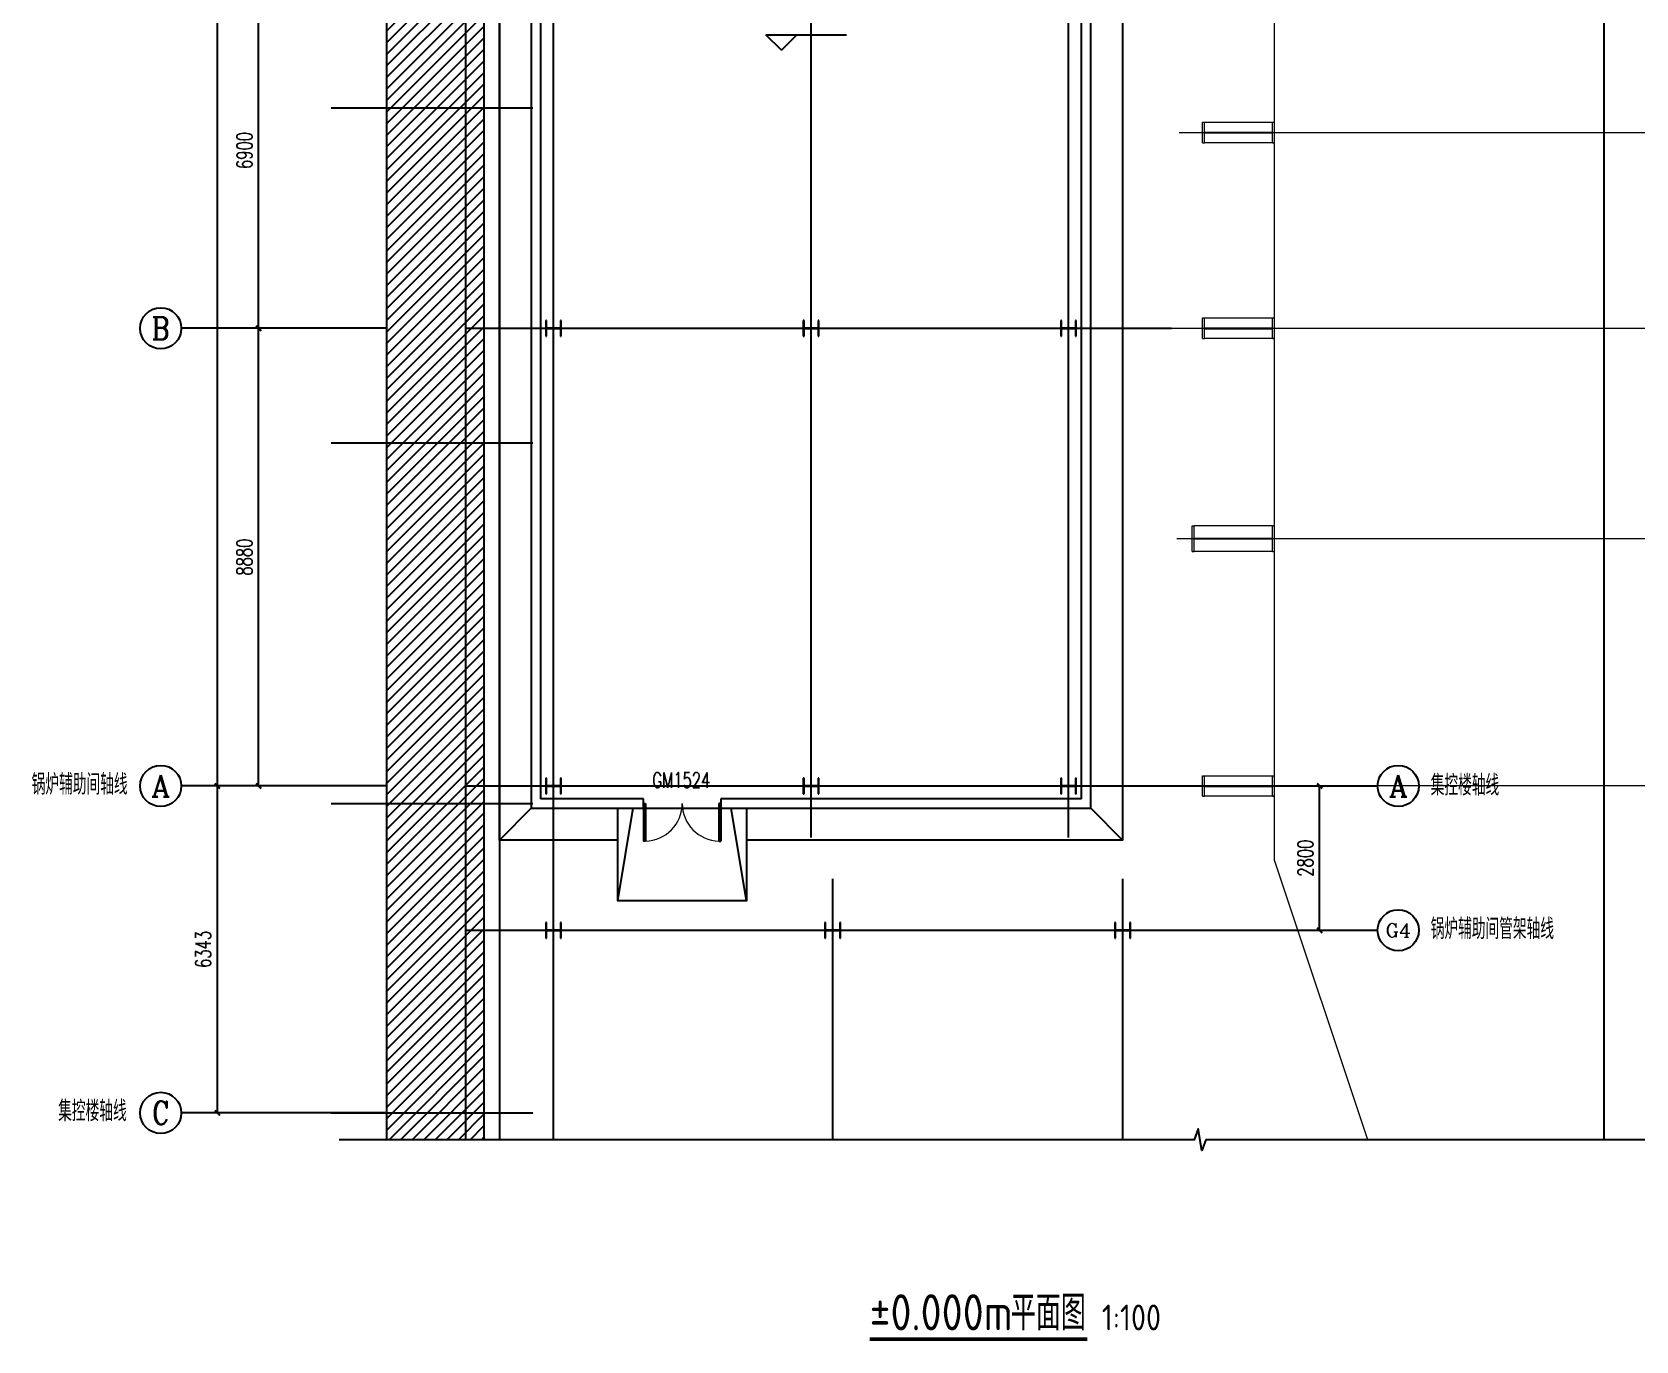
# Model space of a CAD drawing. Extents: x 32557 to 180454, y 33555 to 87700.
# Drawn here: x 32557 to 63694, y 33563 to 58956 of the extents above; entities that cross this region are included whole.
import ezdxf
from ezdxf.enums import TextEntityAlignment as Align

# ---------------------------------------------------------------- set-up
doc = ezdxf.new("R2010")
doc.units = 0
doc.header["$LTSCALE"] = 1000
doc.header["$MEASUREMENT"] = 0
for name, color, linetype in [('AXIS', 3, 'Continuous'), ('AXIS_TEXT', 7, 'Continuous'), ('COLUMN', 9, 'Continuous'), ('DIM_ELEV', 3, 'Continuous'), ('DIM_SYMB', 3, 'Continuous'), ('DOTE', 1, 'Continuous'), ('GROUND', 204, 'Continuous'), ('PUB_DIM', 3, 'Continuous'), ('PUB_TEXT', 7, 'Continuous'), ('STAIR', 2, 'Continuous'), ('TEXT', 62, 'Continuous'), ('WALL', 9, 'Continuous'), ('WINDOW', 4, 'Continuous'), ('WINDOW_TEXT', 7, 'Continuous')]:
    doc.layers.add(name, color=color, linetype=linetype)
doc.layers.add('EQUIPMENT', color=191, linetype='Continuous', lineweight=0)
doc.styles.add('_TCH_AXIS', font='COMPLEX', dxfattribs={"bigfont": 'GBCBIG'})
doc.styles.add('_TCH_DIM_T3', font='SIMPLEX', dxfattribs={"width": 0.705882, "bigfont": 'GBCBIG'})
doc.styles.add('_TCH_WINDOW', font='SIMPLEX', dxfattribs={"bigfont": 'GBCBIG'})
doc.styles.add('COMPLEX', font='COMPLEX')
doc.styles.get("Standard").update_dxf_attribs({"font": 'gbenor.shx', "bigfont": 'gbcbig.shx'})
doc.dimstyles.new('_TCH_ARCH&&100', dxfattribs={"dimtxt": 297.5, "dimasz": 100, "dimexe": 250, "dimexo": 300, "dimgap": 126.25, "dimtad": 1, "dimdec": 0, "dimzin": 0, "dimdsep": 46, "dimtxsty": '_TCH_DIM_T3', "dimblk": 'ARCHTICK', "dimcen": 0.09, "dimclrt": 7, "dimazin": 2, "dimtfac": 1, "dimtdec": 0, "dimtix": 1, "dimtmove": 2, "dimatfit": 3, "dimfxl": 0, "dimtolj": 1, "dimtzin": 0, "dimarcsym": 0})

# ---------------------------------------------------------------- blocks, each defined once
blk = doc.blocks.new('sdfsdaf')
at = {"layer": 'EQUIPMENT'}
for p, q in [((-3072, -2151), (-4800, -3879)), ((-3072, -2151), (-2867, -2008)), ((3072, -2151), (2867, -2008)), ((4800, -3879), (3072, -2151)), ((-4800, -4150), (-4800, -3879)), ((4800, -3879), (-4800, -3879)), ((4800, -4150), (4800, -3879)), ((-4800, -4150), (4800, -4150)), ((-4806, -4800), (4800, -4800)), ((-4800, -5000), (-4800, -4800)), ((4800, -5000), (4800, -4800)), ((-6400, -6600), (-4800, -5000)), ((4800, -5000), (-4800, -5000)), ((6400, -6600), (4800, -5000)), ((-7800, -6850), (-7760, -6850)), ((-7800, -7250), (-7800, -6850)), ((-7800, -6911), (-7800, -6850)), ((-6440, -6850), (-7760, -6850)), ((-7760, -7042), (-7760, -6850)), ((-6440, -7042), (-6440, -6850)), ((-6440, -6850), (-6400, -6850)), ((-6400, -32850), (-6400, -6600)), ((-6400, -6600), (6400, -6600)), ((-6400, -7250), (-6400, -6850)), ((-6400, -6911), (-6400, -6850)), ((6400, -32850), (6400, -6600)), ((7760, -6850), (6400, -6850)), ((6440, -6850), (6400, -6850)), ((6400, -7250), (6400, -6850)), ((6400, -6861), (6400, -6850)), ((6440, -7042), (6440, -6850)), ((7760, -7042), (7760, -6850)), ((7800, -6850), (7760, -6850)), ((7800, -7250), (7800, -6850)), ((7800, -6861), (7800, -6850)), ((-8424, -7050), (8727, -7050)), ((-7760, -7042), (-6440, -7042)), ((-7760, -7250), (-7760, -7058)), ((-7760, -7058), (-6440, -7058)), ((-6440, -7250), (-6440, -7058)), ((7760, -7042), (6440, -7042)), ((6440, -7250), (6440, -7058)), ((7760, -7058), (6440, -7058)), ((7760, -7250), (7760, -7058)), ((-7800, -7250), (-7800, -7189)), ((-7800, -7250), (-7760, -7250)), ((-7760, -7250), (-6440, -7250)), ((-6440, -7250), (-6400, -7250)), ((-6400, -7250), (-6400, -7189)), ((6400, -7250), (6400, -7189)), ((6400, -7250), (7760, -7250)), ((6440, -7250), (6400, -7250)), ((7800, -7250), (7760, -7250)), ((7800, -7250), (7800, -7189)), ((6370, -7693), (-6380, -7693)), ((-6380, -7743), (-6380, -7693)), ((-6380, -7693), (-6280, -7693)), ((-6380, -8108), (-6380, -7693)), ((-6280, -7743), (-6380, -7743)), ((-6375, -7738), (-6375, -7698)), ((-6375, -7698), (-6285, -7698)), ((-6285, -7738), (-6375, -7738)), ((-6370, -8058), (-6370, -7743)), ((-6285, -7698), (-6285, -7738)), ((-6280, -7693), (-6280, -7743)), ((6270, -7735), (-6280, -7735)), ((6270, -7743), (-6280, -7743)), ((-6202, -7764), (-6200, -7764)), ((-6200, -7753), (6375, -7753)), ((-6175, -7753), (-6200, -7753)), ((-6200, -7753), (-6200, -8048)), ((-6175, -8048), (-6175, -7753)), ((-6175, -7783), (6375, -7783)), ((6370, -7693), (6270, -7693)), ((6270, -7693), (6270, -7743)), ((6370, -7743), (6270, -7743)), ((6365, -7698), (6275, -7698)), ((6275, -7698), (6275, -7738)), ((6365, -7738), (6275, -7738)), ((6365, -7738), (6365, -7698)), ((6370, -8108), (6370, -7693)), ((6370, -7743), (6370, -7693)), ((6400, -7625), (6375, -7625)), ((6375, -7625), (6375, -8175)), ((6400, -8175), (6400, -7625)), ((6402, -7764), (6400, -7764)), ((6625, -7764), (6402, -7764)), ((6637, -7746), (6625, -7746)), ((6625, -8054), (6625, -7746)), ((6678, -7731), (6638, -7731)), ((6643, -8103), (6643, -7698)), ((6643, -7698), (6673, -7698)), ((6673, -8103), (6673, -7698)), ((6673, -7738), (6675, -7738)), ((6675, -8062), (6675, -7738)), ((6754, -7900), (-6425, -7900)), ((-6380, -8058), (-6280, -8058)), ((-6380, -8108), (-6380, -8058)), ((-6375, -8063), (-6285, -8063)), ((-6375, -8103), (-6375, -8063)), ((-6285, -8063), (-6285, -8103)), ((-6280, -8058), (-6280, -8108)), ((6270, -8058), (-6280, -8058)), ((6270, -8066), (-6280, -8066)), ((-6202, -8037), (-6200, -8037)), ((-6200, -8048), (6375, -8048)), ((-6200, -8048), (-6175, -8048)), ((-6175, -8018), (6375, -8018)), ((6370, -8058), (6270, -8058)), ((6370, -8058), (6270, -8058)), ((6270, -8058), (6270, -8108)), ((6365, -8063), (6275, -8063)), ((6275, -8063), (6275, -8103)), ((6365, -8103), (6365, -8063)), ((6370, -8108), (6370, -8058)), ((6402, -8037), (6400, -8037)), ((6625, -8037), (6402, -8037)), ((6637, -8054), (6625, -8054)), ((6678, -7843), (6638, -7843)), ((6678, -7957), (6638, -7957)), ((6678, -8069), (6638, -8069)), ((6673, -8062), (6675, -8062)), ((6370, -8108), (-6380, -8108)), ((-6280, -8108), (-6380, -8108)), ((-6285, -8103), (-6375, -8103)), ((6270, -8108), (6370, -8108)), ((6275, -8103), (6365, -8103)), ((6375, -8175), (6400, -8175)), ((6643, -8103), (6673, -8103)), ((-8424, -11470), (8727, -11470)), ((-8000, -11281), (-8000, -11220)), ((-8000, -11720), (-8000, -11220)), ((-8000, -11220), (-7960, -11220)), ((-7960, -11462), (-7960, -11220)), ((-6440, -11220), (-7960, -11220)), ((-7960, -11462), (-6440, -11462)), ((-7960, -11478), (-6440, -11478)), ((-7960, -11720), (-7960, -11478)), ((-6440, -11220), (-6400, -11220)), ((-6440, -11462), (-6440, -11220)), ((-6440, -11720), (-6440, -11478)), ((-6400, -11281), (-6400, -11220)), ((-6400, -11720), (-6400, -11220)), ((6400, -11281), (6400, -11220)), ((6400, -11720), (6400, -11220)), ((6440, -11220), (6400, -11220)), ((6440, -11462), (6440, -11220)), ((6440, -11220), (7960, -11220)), ((7960, -11462), (6440, -11462)), ((7960, -11478), (6440, -11478)), ((6440, -11720), (6440, -11478)), ((8000, -11220), (7960, -11220)), ((7960, -11462), (7960, -11220)), ((7960, -11720), (7960, -11478)), ((8000, -11281), (8000, -11220)), ((8000, -11720), (8000, -11220)), ((-8000, -11720), (-8000, -11659)), ((-8000, -11720), (-7960, -11720)), ((-6440, -11720), (-7960, -11720)), ((-6440, -11720), (-6400, -11720)), ((-6400, -11720), (-6400, -11659)), ((6400, -11720), (6400, -11659)), ((6440, -11720), (6400, -11720)), ((6440, -11720), (7960, -11720)), ((8000, -11720), (7960, -11720)), ((8000, -11720), (8000, -11659)), ((-8000, -15370), (-7960, -15370)), ((-8000, -15870), (-8000, -15370)), ((-8000, -15431), (-8000, -15370)), ((-6440, -15370), (-7960, -15370)), ((-7960, -15612), (-7960, -15370)), ((-6440, -15612), (-6440, -15370)), ((-6440, -15370), (-6400, -15370)), ((-6400, -15870), (-6400, -15370)), ((-6400, -15431), (-6400, -15370)), ((6440, -15370), (6400, -15370)), ((6400, -15870), (6400, -15370)), ((6400, -15431), (6400, -15370)), ((6440, -15370), (7960, -15370)), ((6440, -15612), (6440, -15370)), ((7960, -15612), (7960, -15370)), ((8000, -15370), (7960, -15370)), ((8000, -15870), (8000, -15370)), ((8000, -15431), (8000, -15370)), ((-8424, -15620), (8727, -15620)), ((-8000, -15870), (-8000, -15809)), ((-8000, -15870), (-7960, -15870)), ((-7960, -15612), (-6440, -15612)), ((-7960, -15870), (-7960, -15628)), ((-7960, -15628), (-6440, -15628)), ((-6440, -15870), (-7960, -15870)), ((-6440, -15870), (-6440, -15628)), ((-6440, -15870), (-6400, -15870)), ((-6400, -15870), (-6400, -15809)), ((6400, -15870), (6400, -15809)), ((6440, -15870), (6400, -15870)), ((7960, -15612), (6440, -15612)), ((6440, -15870), (6440, -15628)), ((7960, -15628), (6440, -15628)), ((6440, -15870), (7960, -15870)), ((7960, -15870), (7960, -15628)), ((8000, -15870), (7960, -15870)), ((8000, -15870), (8000, -15809)), ((-7800, -18520), (-7760, -18520)), ((-7800, -18920), (-7800, -18520)), ((-7800, -18581), (-7800, -18520)), ((-7760, -18520), (-6400, -18520)), ((-7760, -18712), (-7760, -18520)), ((-6440, -18712), (-6440, -18520)), ((-6440, -18520), (-6400, -18520)), ((-6400, -18920), (-6400, -18520)), ((-6400, -18581), (-6400, -18520)), ((7760, -18520), (6400, -18520)), ((6440, -18520), (6400, -18520)), ((6400, -18920), (6400, -18520)), ((6400, -18531), (6400, -18520)), ((6440, -18712), (6440, -18520)), ((7760, -18712), (7760, -18520)), ((7800, -18520), (7760, -18520)), ((7800, -18920), (7800, -18520)), ((7800, -18531), (7800, -18520)), ((-8250, -18720), (8727, -18720)), ((-7800, -18920), (-7800, -18859)), ((-7800, -18920), (-7760, -18920)), ((-7760, -18712), (-6440, -18712)), ((-7760, -18920), (-7760, -18728)), ((-7760, -18728), (-6440, -18728)), ((-6400, -18920), (-7760, -18920)), ((-6440, -18920), (-6440, -18728)), ((-6440, -18920), (-6400, -18920)), ((-6400, -18920), (-6400, -18859)), ((6400, -18920), (6400, -18859)), ((6400, -18920), (7760, -18920)), ((6440, -18920), (6400, -18920)), ((7760, -18712), (6440, -18712)), ((6440, -18920), (6440, -18728)), ((7760, -18728), (6440, -18728)), ((7760, -18920), (7760, -18728)), ((7800, -18920), (7760, -18920)), ((7800, -18920), (7800, -18859)), ((-7800, -22381), (-7800, -22320)), ((-7800, -22720), (-7800, -22320)), ((-7800, -22320), (-7760, -22320)), ((-7760, -22512), (-7760, -22320)), ((-7760, -22320), (-6400, -22320)), ((-6440, -22320), (-6400, -22320)), ((-6440, -22512), (-6440, -22320)), ((-6400, -22381), (-6400, -22320)), ((-6400, -22720), (-6400, -22320)), ((6400, -22331), (6400, -22320)), ((6400, -22720), (6400, -22320)), ((6440, -22320), (6400, -22320)), ((7760, -22320), (6400, -22320)), ((6440, -22512), (6440, -22320)), ((7800, -22320), (7760, -22320)), ((7760, -22512), (7760, -22320)), ((7800, -22331), (7800, -22320)), ((7800, -22720), (7800, -22320)), ((-8424, -22520), (8727, -22520)), ((-7800, -22720), (-7800, -22659)), ((-7800, -22720), (-7760, -22720)), ((-7760, -22512), (-6440, -22512)), ((-7760, -22528), (-6440, -22528)), ((-7760, -22720), (-7760, -22528)), ((-6400, -22720), (-7760, -22720)), ((-6440, -22720), (-6440, -22528)), ((-6440, -22720), (-6400, -22720)), ((-6400, -22720), (-6400, -22659)), ((6400, -22720), (6400, -22659)), ((6440, -22720), (6400, -22720)), ((6400, -22720), (7760, -22720)), ((7760, -22512), (6440, -22512)), ((7760, -22528), (6440, -22528)), ((6440, -22720), (6440, -22528)), ((7760, -22720), (7760, -22528)), ((7800, -22720), (7760, -22720)), ((7800, -22720), (7800, -22659)), ((-8000, -26350), (-7960, -26350)), ((-8000, -26850), (-8000, -26350)), ((-8000, -26411), (-8000, -26350)), ((-6440, -26350), (-7960, -26350)), ((-7960, -26592), (-7960, -26350)), ((-6440, -26592), (-6440, -26350)), ((-6440, -26350), (-6400, -26350)), ((-6400, -26850), (-6400, -26350)), ((-6400, -26411), (-6400, -26350)), ((6440, -26350), (6400, -26350)), ((6400, -26850), (6400, -26350)), ((6400, -26411), (6400, -26350)), ((6440, -26350), (7960, -26350)), ((6440, -26592), (6440, -26350)), ((7960, -26592), (7960, -26350)), ((8000, -26350), (7960, -26350)), ((8000, -26850), (8000, -26350)), ((8000, -26411), (8000, -26350)), ((-8300, -26600), (8727, -26600)), ((-7960, -26592), (-6440, -26592)), ((-7960, -26850), (-7960, -26608)), ((-7960, -26608), (-6440, -26608)), ((-6440, -26850), (-6440, -26608)), ((7960, -26592), (6440, -26592)), ((6440, -26850), (6440, -26608)), ((7960, -26608), (6440, -26608)), ((7960, -26850), (7960, -26608)), ((-8000, -26850), (-8000, -26789)), ((-8000, -26850), (-7960, -26850)), ((-6440, -26850), (-7960, -26850)), ((-6440, -26850), (-6400, -26850)), ((-6400, -26850), (-6400, -26789)), ((6400, -26850), (6400, -26789)), ((6440, -26850), (6400, -26850)), ((6440, -26850), (7960, -26850)), ((8000, -26850), (7960, -26850)), ((8000, -26850), (8000, -26789)), ((8727, -31400), (-8424, -31400)), ((-7800, -31200), (-7760, -31200)), ((-7800, -31600), (-7800, -31200)), ((-7800, -31261), (-7800, -31200)), ((-7760, -31200), (-6400, -31200)), ((-7760, -31392), (-7760, -31200)), ((-7760, -31392), (-6440, -31392)), ((-7760, -31600), (-7760, -31408)), ((-7760, -31408), (-6440, -31408)), ((-6440, -31392), (-6440, -31200)), ((-6440, -31200), (-6400, -31200)), ((-6440, -31600), (-6440, -31408)), ((-6400, -31600), (-6400, -31200)), ((-6400, -31261), (-6400, -31200)), ((7760, -31200), (6400, -31200)), ((6440, -31200), (6400, -31200)), ((6400, -31600), (6400, -31200)), ((6400, -31211), (6400, -31200)), ((6440, -31392), (6440, -31200)), ((7760, -31392), (6440, -31392)), ((6440, -31600), (6440, -31408)), ((7760, -31408), (6440, -31408)), ((7760, -31392), (7760, -31200)), ((7800, -31200), (7760, -31200)), ((7760, -31600), (7760, -31408)), ((7800, -31600), (7800, -31200)), ((7800, -31211), (7800, -31200)), ((-7800, -31600), (-7800, -31539)), ((-7800, -31600), (-7760, -31600)), ((-6400, -31600), (-7760, -31600)), ((-6440, -31600), (-6400, -31600)), ((-6400, -31600), (-6400, -31539)), ((6400, -31600), (6400, -31539)), ((6400, -31600), (7760, -31600)), ((6440, -31600), (6400, -31600)), ((7800, -31600), (7760, -31600)), ((7800, -31600), (7800, -31539)), ((-6400, -32850), (-4594, -38262)), ((6400, -32850), (4594, -38262))]:
    blk.add_line(p, q, dxfattribs=at)
blk.add_circle((0, 0), 3500, dxfattribs=at)
for centre, radius, start, end in [((-6202, -7900), 136, 90, 270), ((6402, -7900), 136, 270, 90), ((6637, -7740), 6, 270, 0), ((6637, -8060), 6, 0, 90)]:
    blk.add_arc(centre, radius, start, end, dxfattribs=at)
for points in [[(-4800, -4800), (-5073, -4446), (-4800, -4150)], [(4800, -4800), (5073, -4446), (4800, -4150)]]:
    blk.add_spline(points, degree=3, dxfattribs=at)
blk = doc.blocks.new('_ArchTick')
at = {"color": 0, "linetype": 'ByBlock', "const_width": 0.4}
blk.add_lwpolyline([(-0.5, -0.5), (0.5, 0.5)], dxfattribs=at)
blk = doc.blocks.new('*D55')
at = {"layer": 'Defpoints', "color": 0, "transparency": 16777216}
for p in [(54406, 44329), (57552, 44329), (54406, 41529)]:
    blk.add_point(p, dxfattribs=at)
at = {"layer": 'PUB_DIM', "color": 0, "lineweight": -2, "transparency": 16777216}
for p, q in [((54706, 44329), (57802, 44329)), ((57552, 41529), (57552, 44329)), ((54706, 41529), (57802, 41529))]:
    blk.add_line(p, q, dxfattribs=at)
at = {"layer": 'PUB_DIM', "color": 0, "lineweight": -2, "transparency": 16777216, "xscale": 100, "yscale": 100, "zscale": 100}
for p, rotation in [((57552, 44329), 90), ((57552, 41529), 270)]:
    blk.add_blockref('_ArchTick', p, dxfattribs=dict(at, rotation=rotation))
at = {"layer": 'PUB_DIM', "color": 7, "transparency": 16777216, "insert": (57277, 42929), "char_height": 297.5, "attachment_point": 5, "rotation": 90, "style": '_TCH_DIM_T3'}
blk.add_mtext('\\A1;2800', dxfattribs=at)
blk = doc.blocks.new('*D61')
at = {"layer": 'AXIS', "color": 0, "lineweight": -2, "transparency": 16777216}
for p, q in [((39155, 53209), (36705, 53209)), ((36955, 44329), (36955, 53209)), ((39155, 44329), (36705, 44329))]:
    blk.add_line(p, q, dxfattribs=at)
at = {"layer": 'Defpoints', "color": 0, "transparency": 16777216}
for p in [(36955, 53209), (39455, 53209), (39455, 44329)]:
    blk.add_point(p, dxfattribs=at)
at = {"layer": 'AXIS', "color": 0, "lineweight": -2, "transparency": 16777216, "xscale": 100, "yscale": 100, "zscale": 100}
for p, rotation in [((36955, 53209), 90), ((36955, 44329), 270)]:
    blk.add_blockref('_ArchTick', p, dxfattribs=dict(at, rotation=rotation))
at = {"layer": 'AXIS', "color": 7, "transparency": 16777216, "insert": (36680, 48769), "char_height": 297.5, "attachment_point": 5, "rotation": 90, "style": '_TCH_DIM_T3'}
blk.add_mtext('\\A1;8880', dxfattribs=at)
blk = doc.blocks.new('*D62')
at = {"layer": 'AXIS', "color": 0, "lineweight": -2, "transparency": 16777216}
for p, q in [((39155, 60109), (36705, 60109)), ((36955, 53209), (36955, 60109)), ((39155, 53209), (36705, 53209))]:
    blk.add_line(p, q, dxfattribs=at)
at = {"layer": 'Defpoints', "color": 0, "transparency": 16777216}
for p in [(36955, 60109), (39455, 60109), (39455, 53209)]:
    blk.add_point(p, dxfattribs=at)
at = {"layer": 'AXIS', "color": 0, "lineweight": -2, "transparency": 16777216, "xscale": 100, "yscale": 100, "zscale": 100}
for p, rotation in [((36955, 60109), 90), ((36955, 53209), 270)]:
    blk.add_blockref('_ArchTick', p, dxfattribs=dict(at, rotation=rotation))
at = {"layer": 'AXIS', "color": 7, "transparency": 16777216, "insert": (36680, 56659), "char_height": 297.5, "attachment_point": 5, "rotation": 90, "style": '_TCH_DIM_T3'}
blk.add_mtext('\\A1;6900', dxfattribs=at)
blk = doc.blocks.new('*D65')
at = {"layer": 'AXIS', "color": 0, "lineweight": -2, "transparency": 16777216}
for p, q in [((39155, 44329), (35905, 44329)), ((36155, 37986), (36155, 44329)), ((39155, 37986), (35905, 37986))]:
    blk.add_line(p, q, dxfattribs=at)
at = {"layer": 'Defpoints', "color": 0, "transparency": 16777216}
for p in [(36155, 44329), (39455, 44329), (39455, 37986)]:
    blk.add_point(p, dxfattribs=at)
at = {"layer": 'AXIS', "color": 0, "lineweight": -2, "transparency": 16777216, "xscale": 100, "yscale": 100, "zscale": 100}
for p, rotation in [((36155, 44329), 90), ((36155, 37986), 270)]:
    blk.add_blockref('_ArchTick', p, dxfattribs=dict(at, rotation=rotation))
at = {"layer": 'AXIS', "color": 7, "transparency": 16777216, "insert": (35880, 41158), "char_height": 297.5, "attachment_point": 5, "rotation": 90, "style": '_TCH_DIM_T3'}
blk.add_mtext('\\A1;6343', dxfattribs=at)
blk = doc.blocks.new('*D66')
at = {"layer": 'AXIS', "color": 0, "lineweight": -2, "transparency": 16777216}
for p, q in [((39155, 75729), (35905, 75729)), ((36155, 44329), (36155, 75729)), ((39155, 44329), (35905, 44329))]:
    blk.add_line(p, q, dxfattribs=at)
at = {"layer": 'Defpoints', "color": 0, "transparency": 16777216}
for p in [(36155, 75729), (39455, 75729), (39455, 44329)]:
    blk.add_point(p, dxfattribs=at)
at = {"layer": 'AXIS', "color": 0, "lineweight": -2, "transparency": 16777216, "xscale": 100, "yscale": 100, "zscale": 100}
for p, rotation in [((36155, 75729), 90), ((36155, 44329), 270)]:
    blk.add_blockref('_ArchTick', p, dxfattribs=dict(at, rotation=rotation))
at = {"layer": 'AXIS', "color": 7, "transparency": 16777216, "insert": (35880, 60029), "char_height": 297.5, "attachment_point": 5, "rotation": 90, "style": '_TCH_DIM_T3'}
blk.add_mtext('\\A1;31400', dxfattribs=at)
blk = doc.blocks.new('_AXISO')
blk.add_circle((0, 0), 0.5)
at = {"layer": 'AXIS_TEXT', "style": 'COMPLEX', "width": 1.041667}
blk.add_attdef('A', text='', height=0.56, dxfattribs=at).set_placement((-0.25, -0.28), (0.25, -0.28), align=Align.FIT)
blk = doc.blocks.new('$DorLib2D$00000002')
for p, q in [((-0.5, 0), (-0.5, 0.4875)), ((-0.475, 0.4875), (-0.5, 0.4875)), ((-0.475, 0), (-0.475, 0.4875)), ((0.475, 0), (0.475, 0.4875)), ((0.475, 0.4875), (0.5, 0.4875)), ((0.5, 0), (0.5, 0.4875)), ((-0.5, 0), (-0.475, 0)), ((0.5, 0), (0.475, 0))]:
    blk.add_line(p, q)
at = {"lineweight": 13}
for centre, start, end in [((-0.4875, 0), 0, 88.53072), ((0.4875, 0), 91.46928, 180)]:
    blk.add_arc(centre, 0.4875, start, end, dxfattribs=at)

msp = doc.modelspace()

# ---------------------------------------------------------------- hatches: boundary and pattern name
at = {"layer": 'COLUMN'}
h = msp.add_hatch(dxfattribs=at)
h.set_pattern_fill('ANSI31', color=256, scale=100)
h.set_pattern_definition([(45, (0, 0), (-112.2532, 112.2532), [])])
h.paths.add_polyline_path([(39447.6, 78736.1), (41329.7, 78736.1), (41329.7, 37467), (39447.6, 37467)])

# ---------------------------------------------------------------- linework, layer by layer
at = {"layer": 'AXIS'}
for p, q in [((39454.7, 53209.1), (35454.7, 53209.1)), ((39454.7, 44329.1), (35454.7, 44329.1)), ((54679.7, 44329.1), (58679.7, 44329.1)), ((54679.7, 41529.1), (58679.7, 41529.1)), ((39454.7, 37986.1), (35454.7, 37986.1))]:
    msp.add_line(p, q, dxfattribs=at)
at = {"layer": 'COLUMN'}
for p, q in [((42543.7, 53359.1), (42529.7, 53359.1)), ((42529.7, 53359.1), (42529.7, 53059.1)), ((42543.7, 53218.1), (42543.7, 53359.1)), ((42815.7, 53359.1), (42815.7, 53218.1)), ((42829.7, 53359.1), (42815.7, 53359.1)), ((42829.7, 53059.1), (42829.7, 53359.1)), ((47543.7, 53359.1), (47529.7, 53359.1)), ((47529.7, 53359.1), (47529.7, 53059.1)), ((47543.7, 53218.1), (47543.7, 53359.1)), ((47815.7, 53359.1), (47815.7, 53218.1)), ((47829.7, 53359.1), (47815.7, 53359.1)), ((47829.7, 53059.1), (47829.7, 53359.1)), ((52543.7, 53359.1), (52529.7, 53359.1)), ((52529.7, 53359.1), (52529.7, 53059.1)), ((52543.7, 53218.1), (52543.7, 53359.1)), ((52815.7, 53359.1), (52815.7, 53218.1)), ((52829.7, 53359.1), (52815.7, 53359.1)), ((52829.7, 53059.1), (52829.7, 53359.1)), ((42529.7, 53059.1), (42543.7, 53059.1)), ((42543.7, 53059.1), (42543.7, 53200.1)), ((42810.7, 53213.1), (42548.7, 53213.1)), ((42548.7, 53205.1), (42810.7, 53205.1)), ((42815.7, 53200.1), (42815.7, 53059.1)), ((42815.7, 53059.1), (42829.7, 53059.1)), ((47529.7, 53059.1), (47543.7, 53059.1)), ((47543.7, 53059.1), (47543.7, 53200.1)), ((47810.7, 53213.1), (47548.7, 53213.1)), ((47548.7, 53205.1), (47810.7, 53205.1)), ((47815.7, 53200.1), (47815.7, 53059.1)), ((47815.7, 53059.1), (47829.7, 53059.1)), ((52529.7, 53059.1), (52543.7, 53059.1)), ((52543.7, 53059.1), (52543.7, 53200.1)), ((52810.7, 53213.1), (52548.7, 53213.1)), ((52548.7, 53205.1), (52810.7, 53205.1)), ((52815.7, 53200.1), (52815.7, 53059.1)), ((52815.7, 53059.1), (52829.7, 53059.1)), ((42543.7, 44479.1), (42529.7, 44479.1)), ((42529.7, 44479.1), (42529.7, 44179.1)), ((42543.7, 44338.1), (42543.7, 44479.1)), ((42543.7, 44179.1), (42543.7, 44320.1)), ((42810.7, 44333.1), (42548.7, 44333.1)), ((42548.7, 44325.1), (42810.7, 44325.1)), ((42815.7, 44479.1), (42815.7, 44338.1)), ((42829.7, 44479.1), (42815.7, 44479.1)), ((42815.7, 44320.1), (42815.7, 44179.1)), ((42829.7, 44179.1), (42829.7, 44479.1)), ((47543.7, 44479.1), (47529.7, 44479.1)), ((47529.7, 44479.1), (47529.7, 44179.1)), ((47543.7, 44338.1), (47543.7, 44479.1)), ((47543.7, 44179.1), (47543.7, 44320.1)), ((47810.7, 44333.1), (47548.7, 44333.1)), ((47548.7, 44325.1), (47810.7, 44325.1)), ((47815.7, 44479.1), (47815.7, 44338.1)), ((47829.7, 44479.1), (47815.7, 44479.1)), ((47815.7, 44320.1), (47815.7, 44179.1)), ((47829.7, 44179.1), (47829.7, 44479.1)), ((52543.7, 44479.1), (52529.7, 44479.1)), ((52529.7, 44479.1), (52529.7, 44179.1)), ((52543.7, 44338.1), (52543.7, 44479.1)), ((52543.7, 44179.1), (52543.7, 44320.1)), ((52810.7, 44333.1), (52548.7, 44333.1)), ((52548.7, 44325.1), (52810.7, 44325.1)), ((52815.7, 44479.1), (52815.7, 44338.1)), ((52829.7, 44479.1), (52815.7, 44479.1)), ((52815.7, 44320.1), (52815.7, 44179.1)), ((52829.7, 44179.1), (52829.7, 44479.1)), ((42529.7, 44179.1), (42543.7, 44179.1)), ((42815.7, 44179.1), (42829.7, 44179.1)), ((47529.7, 44179.1), (47543.7, 44179.1)), ((47815.7, 44179.1), (47829.7, 44179.1)), ((52529.7, 44179.1), (52543.7, 44179.1)), ((52815.7, 44179.1), (52829.7, 44179.1)), ((42543.7, 41679.1), (42529.7, 41679.1)), ((42529.7, 41679.1), (42529.7, 41379.1)), ((42543.7, 41538.1), (42543.7, 41679.1)), ((42543.7, 41379.1), (42543.7, 41520.1)), ((42810.7, 41533.1), (42548.7, 41533.1)), ((42548.7, 41525.1), (42810.7, 41525.1)), ((42815.7, 41679.1), (42815.7, 41538.1)), ((42829.7, 41679.1), (42815.7, 41679.1)), ((42815.7, 41520.1), (42815.7, 41379.1)), ((42829.7, 41379.1), (42829.7, 41679.1)), ((47963.7, 41679.1), (47949.7, 41679.1)), ((47949.7, 41679.1), (47949.7, 41379.1)), ((47963.7, 41538.1), (47963.7, 41679.1)), ((47963.7, 41379.1), (47963.7, 41520.1)), ((48230.7, 41533.1), (47968.7, 41533.1)), ((47968.7, 41525.1), (48230.7, 41525.1)), ((48235.7, 41679.1), (48235.7, 41538.1)), ((48249.7, 41679.1), (48235.7, 41679.1)), ((48235.7, 41520.1), (48235.7, 41379.1)), ((48249.7, 41379.1), (48249.7, 41679.1)), ((53593.7, 41679.1), (53579.7, 41679.1)), ((53579.7, 41679.1), (53579.7, 41379.1)), ((53593.7, 41538.1), (53593.7, 41679.1)), ((53593.7, 41379.1), (53593.7, 41520.1)), ((53860.7, 41533.1), (53598.7, 41533.1)), ((53598.7, 41525.1), (53860.7, 41525.1)), ((53865.7, 41679.1), (53865.7, 41538.1)), ((53879.7, 41679.1), (53865.7, 41679.1)), ((53865.7, 41520.1), (53865.7, 41379.1)), ((53879.7, 41379.1), (53879.7, 41679.1)), ((42529.7, 41379.1), (42543.7, 41379.1)), ((42815.7, 41379.1), (42829.7, 41379.1)), ((47949.7, 41379.1), (47963.7, 41379.1)), ((48235.7, 41379.1), (48249.7, 41379.1)), ((53579.7, 41379.1), (53593.7, 41379.1)), ((53865.7, 41379.1), (53879.7, 41379.1))]:
    msp.add_line(p, q, dxfattribs=at)
for centre, start, end in [((42548.7, 53218.1), 180, 270), ((42548.7, 53200.1), 90, 180), ((42810.7, 53218.1), 270, 0), ((42810.7, 53200.1), 0, 90), ((47548.7, 53218.1), 180, 270), ((47548.7, 53200.1), 90, 180), ((47810.7, 53218.1), 270, 0), ((47810.7, 53200.1), 0, 90), ((52548.7, 53218.1), 180, 270), ((52548.7, 53200.1), 90, 180), ((52810.7, 53218.1), 270, 0), ((52810.7, 53200.1), 0, 90), ((42548.7, 44338.1), 180, 270), ((42548.7, 44320.1), 90, 180), ((42810.7, 44338.1), 270, 0), ((42810.7, 44320.1), 0, 90), ((47548.7, 44338.1), 180, 270), ((47548.7, 44320.1), 90, 180), ((47810.7, 44338.1), 270, 0), ((47810.7, 44320.1), 0, 90), ((52548.7, 44338.1), 180, 270), ((52548.7, 44320.1), 90, 180), ((52810.7, 44338.1), 270, 0), ((52810.7, 44320.1), 0, 90), ((42548.7, 41538.1), 180, 270), ((42548.7, 41520.1), 90, 180), ((42810.7, 41538.1), 270, 0), ((42810.7, 41520.1), 0, 90), ((47968.7, 41538.1), 180, 270), ((47968.7, 41520.1), 90, 180), ((48230.7, 41538.1), 270, 0), ((48230.7, 41520.1), 0, 90), ((53598.7, 41538.1), 180, 270), ((53598.7, 41520.1), 90, 180), ((53860.7, 41538.1), 270, 0), ((53860.7, 41520.1), 0, 90)]:
    msp.add_arc(centre, 5, start, end, dxfattribs=at)
at = {"layer": 'DIM_ELEV'}
for p, q in [((47103.3, 58603.3), (46803.3, 58903.3)), ((46803.3, 58903.3), (48368.3, 58903.3)), ((47103.3, 58603.3), (47403.3, 58903.3))]:
    msp.add_line(p, q, dxfattribs=at)
at = {"layer": 'DIM_SYMB'}
msp.add_lwpolyline([(71948.7, 37467), (55345.1, 37467), (55268.7, 37257), (55194.6, 37677), (55120.1, 37467), (38516.4, 37467)], dxfattribs=at)
at = {"layer": 'DIM_SYMB', "const_width": 70}
msp.add_lwpolyline([(48816.1, 33597.7), (53045.6, 33597.7)], dxfattribs=at)
at = {"layer": 'DOTE'}
for p, q in [((38365.5, 57486.1), (42279.7, 57486.1)), ((40979.7, 53209.1), (54679.7, 53209.1)), ((38365.5, 50986.1), (42279.7, 50986.1)), ((40979.7, 44329.1), (54679.7, 44329.1)), ((38365.5, 43986.1), (42279.7, 43986.1)), ((48099.7, 42529.1), (48099.7, 37467)), ((53729.7, 42529.1), (53729.7, 37467)), ((40979.7, 41529.1), (54679.7, 41529.1)), ((38365.5, 37986.1), (42279.7, 37986.1))]:
    msp.add_line(p, q, dxfattribs=at)
for points in [[(40979.7, 37467), (40979.7, 80486.1)], [(42679.7, 37467), (42679.7, 80486.1)], [(47679.7, 43329.1), (47679.7, 80486.1)], [(52679.7, 43329.1), (52679.7, 80486.1)], [(63079.7, 37467), (63079.7, 80486.1)]]:
    msp.add_lwpolyline(points, dxfattribs=at)
at = {"layer": 'GROUND'}
for p, q in [((42249.7, 43899.1), (41629.7, 43279.1)), ((53109.7, 43899.1), (53729.7, 43279.1))]:
    msp.add_line(p, q, dxfattribs=at)
for points in [[(41629.7, 78936.5), (41629.7, 37467)], [(43929.7, 43279.1), (41629.7, 43279.1), (41629.7, 76779.1), (42679.7, 76779.1)], [(47679.7, 76779.1), (53729.7, 76779.1), (53729.7, 43279.1), (46429.7, 43279.1)]]:
    msp.add_lwpolyline(points, dxfattribs=at)
at = {"layer": 'STAIR'}
for points in [[(46429.7, 43899.1), (46429.7, 42099.1), (43929.7, 42099.1), (43929.7, 43899.1)], [(43929.7, 42099.1), (44229.7, 43899.1)], [(46429.7, 42099.1), (46129.7, 43899.1)]]:
    msp.add_lwpolyline(points, dxfattribs=at)
at = {"layer": 'WALL'}
for p, q in [((42249.7, 76159.1), (42249.7, 43899.1)), ((42429.7, 75979.1), (42429.7, 44079.1)), ((52929.7, 44079.1), (52929.7, 75979.1)), ((53109.7, 43899.1), (53109.7, 76159.1)), ((44429.7, 44079.1), (42429.7, 44079.1)), ((44429.7, 43899.1), (44429.7, 44079.1)), ((52929.7, 44079.1), (45929.7, 44079.1)), ((45929.7, 44079.1), (45929.7, 43899.1)), ((42249.7, 43899.1), (44429.7, 43899.1)), ((45929.7, 43899.1), (53109.7, 43899.1))]:
    msp.add_line(p, q, dxfattribs=at)
msp.add_lwpolyline([(39447.6, 78736.1), (41329.7, 78736.1), (41329.7, 37467), (39447.6, 37467)], close=True, dxfattribs=at)
at = {"layer": 'WINDOW'}
msp.add_line((44429.7, 43899.1), (45929.7, 43899.1), dxfattribs=at)

# ---------------------------------------------------------------- block references
at = {"layer": 'AXIS'}
ref = msp.add_blockref('_AXISO', (35054.7, 53209.1), dxfattribs=dict(at, xscale=800, yscale=800, zscale=800))
ref.add_attrib('A', 'B', dxfattribs={"layer": 'AXIS_TEXT', "height": 435.3, "style": '_TCH_AXIS'}).set_placement((34878.5, 52991.5), (35230.9, 52991.5), align=Align.FIT)
ref = msp.add_blockref('_AXISO', (35054.7, 44329.1), dxfattribs=dict(at, xscale=800, yscale=800, zscale=800))
ref.add_attrib('A', 'A', dxfattribs={"layer": 'AXIS_TEXT', "height": 425.2, "style": '_TCH_AXIS'}).set_placement((34872.5, 44116.5), (35236.9, 44116.5), align=Align.FIT)
ref = msp.add_blockref('_AXISO', (59079.7, 44329.1), dxfattribs=dict(at, xscale=800, yscale=800, zscale=800))
ref.add_attrib('A', 'A', dxfattribs={"layer": 'AXIS_TEXT', "height": 425.2, "style": '_TCH_AXIS'}).set_placement((58897.5, 44116.5), (59261.9, 44116.5), align=Align.FIT)
ref = msp.add_blockref('_AXISO', (59079.7, 41529.1), dxfattribs=dict(at, xscale=800, yscale=800, zscale=800))
ref.add_attrib('A', 'G4', dxfattribs={"layer": 'AXIS_TEXT', "height": 265.5, "style": '_TCH_AXIS'}).set_placement((58833.2, 41396.4), (59326.2, 41396.4), align=Align.FIT)
ref = msp.add_blockref('_AXISO', (35054.7, 37986.1), dxfattribs=dict(at, xscale=800, yscale=800, zscale=800))
ref.add_attrib('A', 'C', dxfattribs={"layer": 'AXIS_TEXT', "height": 455.7, "style": '_TCH_AXIS'}).set_placement((34892, 37758.3), (35217.4, 37758.3), align=Align.FIT)
at = {"layer": 'EQUIPMENT'}
msp.add_blockref('sdfsdaf', (63079.7, 75729.1), dxfattribs=at)
at = {"layer": 'WINDOW'}
ref = msp.add_blockref('$DorLib2D$00000002', (45179.7, 43989.1), dxfattribs=dict(at, xscale=-1500, yscale=-1500, zscale=-1500))
ref.add_attrib('A', 'GM1524', (44599.7, 44295.4), dxfattribs={"layer": 'WINDOW_TEXT', "height": 297.5, "style": '_TCH_WINDOW', "width": 0.705882})

# ---------------------------------------------------------------- texts
at = {"layer": 'PUB_TEXT'}
for s, height, p in [('%%p0.000m', 700, (48816.1, 33767.5)), ('平面图', 675.18, (51557.7, 33767.5)), ('1:100', 500, (53325.6, 33767.5))]:
    msp.add_text(s, height=height, dxfattribs=at).set_placement(p)
at = {"layer": 'TEXT', "char_height": 400, "width": 2553.52, "attachment_point": 1}
for s, insert in [('{\\Fgeditxt,dxt|c134;\\W0.7;锅炉辅助间轴线}', (32549.7, 44560.7)), ('{\\Fgeditxt,dxt|c134;\\W0.7;集控楼轴线}', (59709.8, 44544.1)), ('{\\Fgeditxt,dxt|c134;\\W0.7;锅炉辅助间管架轴线}', (59709.8, 41757.8)), ('{\\Fgeditxt,dxt|c134;\\W0.7;集控楼轴线}', (33064.4, 38223.4))]:
    msp.add_mtext(s, dxfattribs=dict(at, insert=insert))

# ---------------------------------------------------------------- dimensions: what is measured, and where the dimension line sits
at = {"layer": 'AXIS'}
for p1, p2, distance, picture, middle in [((39454.7, 44329.1), (39454.7, 75729.1), 3300, '*D66', (35879.7, 60029.1)), ((39454.7, 53209.1), (39454.7, 60109.1), 2500, '*D62', (36679.7, 56659.1)), ((39454.7, 44329.1), (39454.7, 53209.1), 2500, '*D61', (36679.7, 48769.1)), ((39454.7, 37986.1), (39454.7, 44329.1), 3300, '*D65', (35879.7, 41157.6))]:
    dim = msp.add_aligned_dim(p1=p1, p2=p2, distance=distance, dimstyle='_TCH_ARCH&&100', dxfattribs=at)
    dim.commit()
    dim.dimension.update_dxf_attribs({"geometry": picture, "text_midpoint": middle})
at = {"layer": 'PUB_DIM'}
dim = msp.add_aligned_dim(p1=(54405.6, 41529.1), p2=(54405.6, 44329.1), distance=-3146.4, dimstyle='_TCH_ARCH&&100', dxfattribs=at)
dim.commit()
dim.dimension.update_dxf_attribs({"geometry": '*D55', "text_midpoint": (57277.1, 42929.1)})

doc.saveas('drawing.dxf')
